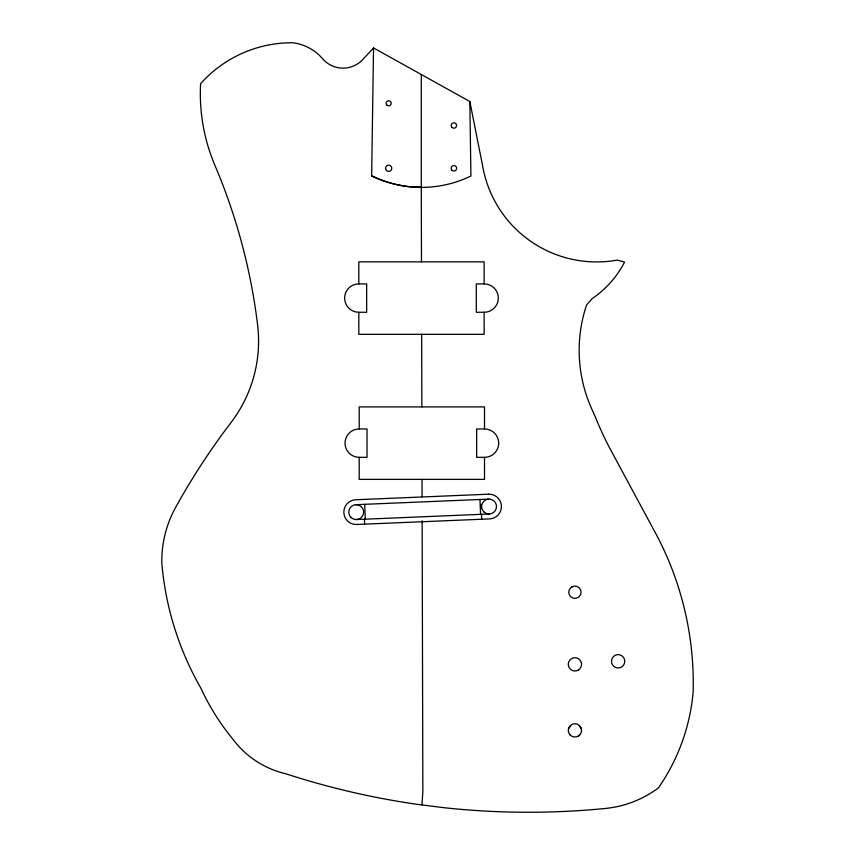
<?xml version="1.0" encoding="UTF-8"?>
<svg xmlns="http://www.w3.org/2000/svg" width="855" height="855" viewBox="0 0 855 855"><rect width="100%" height="100%" fill="white"/><g stroke="black" fill="none" stroke-linecap="round" stroke-linejoin="round"><path stroke-width="1.28" d="M469.823 101.499L470.923 176.055L463.079 179.486A114.26 114.26 0 0 1 421.28 187.405A116.718 116.718 0 0 1 371.647 176.055L373.539 47.944L469.823 101.499L482.583 165.667A115.746 115.746 0 0 0 617.267 260.091L624.577 262.122A99.03 99.03 0 0 1 592.194 298.566L586.551 305.053A142.529 142.529 0 0 0 591.521 408.423L595.7 417.774A318.049 318.049 0 0 0 610.545 449.655L653.519 529.405A317.857 317.857 0 0 1 693.138 692.08A198.339 198.339 0 0 1 658.403 787.915A106.138 106.138 0 0 1 605.404 808.456A783.105 783.105 0 0 1 443.745 807.676L416.973 804.309A783.105 783.105 0 0 1 285.688 773.732A91.955 91.955 0 0 1 232.442 738.624A232.763 232.763 0 0 1 200.946 688.275A302.755 302.755 0 0 1 161.809 563.06A110.744 110.744 0 0 1 175.617 507.432A693.159 693.159 0 0 1 231.064 422.488A134.331 134.331 0 0 0 257.59 324.825A589.181 589.181 0 0 0 215.011 165.603A184.541 184.541 0 0 1 200.583 83.694A122.415 122.415 0 0 1 292.741 42.75A47.036 47.036 0 0 1 322.624 58.771A26.922 26.922 0 0 0 363.247 59.027L373.539 47.944M421.943 804.929L422.851 791.57L422.146 520.738M568.511 728.652L571.621 724.623A6.637 6.637 0 0 1 578.236 724.623L581.336 728.652M578.236 736.123L579.615 735.065M355.894 504.685L488.75 499.117M356.514 519.551L489.37 513.983M371.647 176.055L372.385 176.034A114.26 114.26 0 0 0 413.467 187.053L421.28 187.405L421.472 261.844M358.822 283.903L366.656 283.903L366.656 312.267L358.822 312.267A14.182 14.182 0 0 1 344.64 298.085A14.182 14.182 0 0 1 358.822 283.903L358.822 261.844L484.133 261.844L484.133 283.903A14.182 14.182 0 0 1 498.315 298.085A14.182 14.182 0 0 1 484.133 312.267L484.133 334.326L358.822 334.326L358.822 312.267M484.133 283.903L476.299 283.903L476.299 312.267L484.133 312.267M359.207 428.964L367.03 428.964L367.03 457.329L359.207 457.329A14.182 14.182 0 0 1 345.025 443.147A14.182 14.182 0 0 1 359.207 428.964L359.207 406.905L484.507 406.905L484.507 428.964A14.182 14.182 0 0 1 498.689 443.147A14.182 14.182 0 0 1 484.507 457.329L484.507 479.377L359.207 479.377L359.207 457.329M484.507 428.964L476.673 428.964L476.673 457.329L484.507 457.329M412.741 187.053L421.28 187.352L421.28 74.503M570.264 735.001L571.61 736.123A6.637 6.637 0 0 0 579.615 725.681M481.066 504.407L481.226 508.116M481.483 514.315L481.696 519.241M479.954 499.48L480.574 514.357M364.69 504.311L365.309 519.188M364.412 519.22L364.615 524.147M421.665 334.326L421.857 406.905M422.039 479.377L422.092 496.723M570.232 735.065A6.637 6.637 0 0 1 570.232 725.681M578.429 669.957L578.247 670.106A6.648 6.648 0 0 1 571.6 670.106L570.232 669.059A6.648 6.648 0 0 1 570.232 659.654L571.6 658.607A6.648 6.648 0 0 1 578.247 658.607L579.626 659.654A6.648 6.648 0 0 1 579.626 669.059L578.429 669.957M571.856 586.925L570.584 587.898A6.135 6.135 0 0 0 577.991 597.56L579.263 596.576A6.135 6.135 0 0 0 571.856 586.925M614.82 655.539L613.441 656.597A6.637 6.637 0 0 0 613.441 665.981L614.82 667.039A6.637 6.637 0 0 0 621.457 667.039L622.825 665.981A6.637 6.637 0 0 0 622.825 656.597L621.457 655.539A6.637 6.637 0 0 0 614.82 655.539M488.547 494.19L355.691 499.758A12.365 12.365 0 0 0 343.849 512.637A12.365 12.365 0 0 0 356.727 524.478L489.584 518.91A12.365 12.365 0 0 0 501.415 506.032A12.365 12.365 0 0 0 488.547 494.19M451.985 127.416A2.715 2.715 0 0 0 456.517 126.198A2.715 2.715 0 0 0 453.203 122.885A2.715 2.715 0 0 0 451.985 127.416M386.866 105.079A2.544 2.544 0 0 0 391.12 103.947A2.544 2.544 0 0 0 388.01 100.826A2.544 2.544 0 0 0 386.866 105.079M451.942 170.231A2.768 2.768 0 0 0 456.57 168.991A2.768 2.768 0 0 0 453.182 165.603A2.768 2.768 0 0 0 451.942 170.231M386.46 170.487A3.121 3.121 0 0 0 391.676 169.087A3.121 3.121 0 0 0 387.86 165.272A3.121 3.121 0 0 0 386.46 170.487M351.17 517.596A7.439 7.439 0 0 0 363.471 513.737A7.439 7.439 0 0 0 353.981 505.016A7.439 7.439 0 0 0 351.17 517.596M484.026 512.027A7.439 7.439 0 0 0 496.328 508.169A7.439 7.439 0 0 0 486.837 499.448A7.439 7.439 0 0 0 484.026 512.027"/></g></svg>
